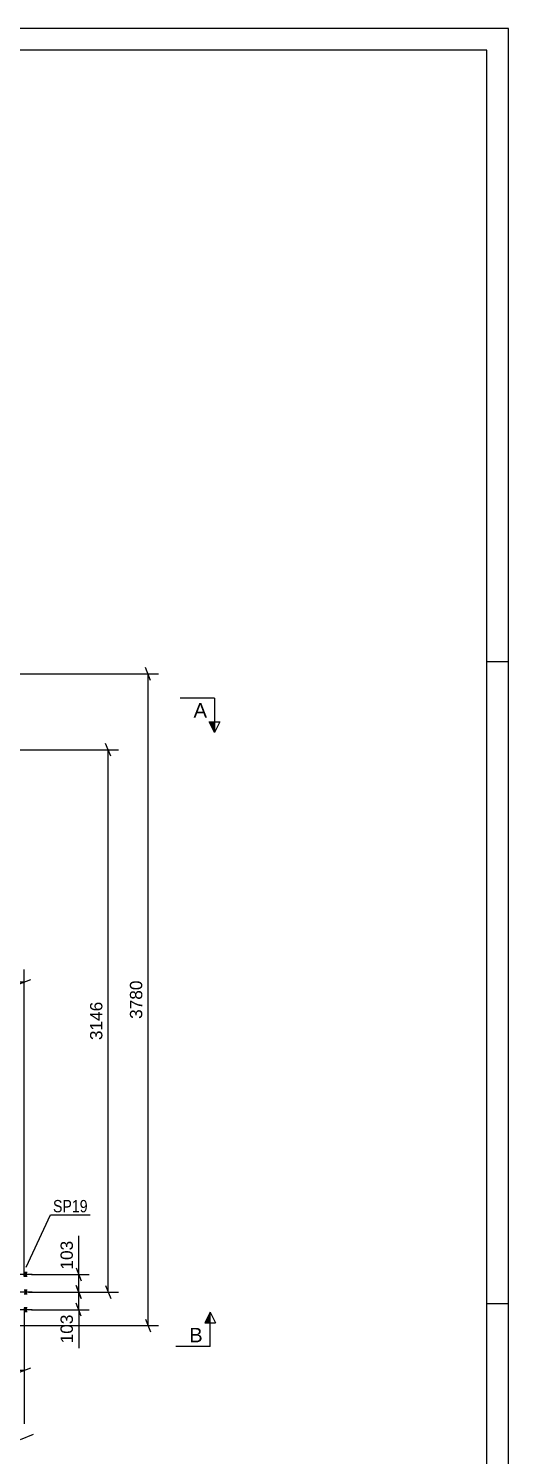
# Model space of a CAD drawing. Header units: millimetres. Extents: x 0 to 841, y 0 to 594.
# Drawn here: x 729.6 to 841, y 262.8 to 594 of the extents above; entities that cross this region are included whole.
import ezdxf

# ---------------------------------------------------------------- set-up
doc = ezdxf.new("R2010")
doc.units = ezdxf.units.MM
doc.styles.add('Arial', font='ARIAL.TTF', dxfattribs={"height": 0.2})
doc.styles.add('Arial Narrow', font='ARIALN.TTF', dxfattribs={"height": 0.2})

# ---------------------------------------------------------------- blocks, each defined once
blk = doc.blocks.new('Unknown-317311647-1113')
at = {"color": 5, "linetype": 'Continuous'}
for p, q in [((841, 594), (0, 594)), ((841, 0), (841, 594)), ((836, 589), (5, 589)), ((836, 5), (836, 589)), ((841, 447), (836, 447)), ((841, 298), (836, 298))]:
    blk.add_line(p, q, dxfattribs=at)
blk = doc.blocks.new('Bolt-317311647-2576 - 2495')
at = {"linetype": 'Continuous'}
for points in [[(729.21, 304.4), (729.21, 305.28), (728.57, 305.28), (728.57, 304.4)], [(729.21, 304.4), (729.21, 305.28), (728.57, 305.28), (728.57, 304.4)], [(729.21, 304.4), (729.21, 305.28), (728.57, 305.28), (728.57, 304.4)], [(729.21, 300.28), (729.21, 301.16), (728.57, 301.16), (728.57, 300.28)], [(729.21, 300.28), (729.21, 301.16), (728.57, 301.16), (728.57, 300.28)], [(729.21, 296.2), (729.21, 297.08), (728.57, 297.08), (728.57, 296.2)], [(729.21, 296.2), (729.21, 297.08), (728.57, 297.08), (728.57, 296.2)], [(729.21, 296.2), (729.21, 297.08), (728.57, 297.08), (728.57, 296.2)]]:
    blk.add_hatch(color=1, dxfattribs=at).paths.add_polyline_path(points)
at = {"color": 1, "linetype": 'Continuous'}
for p, q in [((730.37, 304.84), (727.05, 304.84)), ((730.37, 304.84), (727.05, 304.84)), ((730.37, 304.84), (727.05, 304.84)), ((729.21, 305.28), (728.57, 305.28)), ((729.21, 305.28), (728.57, 305.28)), ((729.21, 305.28), (728.57, 305.28)), ((729.21, 304.4), (728.57, 304.4)), ((729.21, 304.4), (728.57, 304.4)), ((729.21, 304.4), (728.57, 304.4)), ((730.37, 300.72), (727.05, 300.72)), ((730.37, 300.72), (727.05, 300.72)), ((729.21, 301.16), (728.57, 301.16)), ((729.21, 301.16), (728.57, 301.16)), ((729.21, 300.28), (728.57, 300.28)), ((729.21, 300.28), (728.57, 300.28)), ((730.37, 296.64), (727.05, 296.64)), ((730.37, 296.64), (727.05, 296.64)), ((730.37, 296.64), (727.05, 296.64)), ((729.21, 297.08), (728.57, 297.08)), ((729.21, 297.08), (728.57, 297.08)), ((729.21, 297.08), (728.57, 297.08)), ((729.21, 296.2), (728.57, 296.2)), ((729.21, 296.2), (728.57, 296.2)), ((729.21, 296.2), (728.57, 296.2))]:
    blk.add_line(p, q, dxfattribs=at)
blk = doc.blocks.new('StraightDimension-317311647-3453 - 2495')
at = {"color": 7, "linetype": 'Continuous'}
for p, q in [((740.6, 302.24), (741.8, 299.24)), ((729.89, 300.74), (743.6, 300.74)), ((741.8, 295.14), (740.6, 298.14)), ((741.2, 296.64), (741.2, 300.74)), ((730.21, 296.64), (743.6, 296.64))]:
    blk.add_line(p, q, dxfattribs=at)
at = {"color": 0}
blk.add_wipeout([(740.45, 296.12), (736.25, 296.12), (736.25, 288.25), (740.45, 288.25)], dxfattribs=at)
at = {"color": 7, "linetype": 'Continuous'}
blk.add_line((741.2, 296.64), (741.2, 287.72), dxfattribs=at)
blk.add_line((741.2, 296.64), (741.2, 287.72), dxfattribs=at)
at = {"color": 3, "style": 'Arial'}
blk.add_text('103', height=2.865, rotation=90.0002, dxfattribs=at).set_placement((739.85, 288.85))
blk = doc.blocks.new('StraightDimension-317311647-3717 - 2495')
at = {"color": 7, "linetype": 'Continuous'}
for p, q in [((695.83, 302.38), (695.83, 270.17)), ((728.57, 297.1), (728.57, 270.17)), ((697.33, 283.19), (694.33, 281.99)), ((695.83, 282.59), (728.57, 282.59)), ((727.07, 281.99), (730.07, 283.19))]:
    blk.add_line(p, q, dxfattribs=at)
at = {"color": 0}
blk.add_wipeout([(717.25, 283.34), (717.25, 287.54), (707.16, 287.54), (707.16, 283.34)], dxfattribs=at)
at = {"color": 0, "linetype": 'Continuous'}
blk.add_wipeout([(727.97, 281.89), (723.77, 281.89), (723.77, 269.57), (727.97, 269.57)], dxfattribs=at)
at = {"color": 3, "style": 'Arial'}
blk.add_text('1791', height=2.865, dxfattribs=at).set_placement((707.76, 283.94))
at = {"color": 3, "linetype": 'Continuous', "style": 'Arial'}
blk.add_text('16515', height=2.865, rotation=90.0002, dxfattribs=at).set_placement((727.37, 270.17))
blk = doc.blocks.new('StraightDimension-317311647-3427 - 2495')
at = {"color": 7, "linetype": 'Continuous'}
blk.add_line((727.71, 266.54), (730.71, 267.74), dxfattribs=at)
blk = doc.blocks.new('StraightDimension-317311647-3438 - 2495')
at = {"color": 7, "linetype": 'Continuous'}
for p, q in [((705.32, 444.2), (759.71, 444.2)), ((757.91, 442.7), (756.71, 445.7)), ((757.31, 293), (757.31, 444.2)), ((614.84, 293), (759.71, 293)), ((756.71, 294.5), (757.91, 291.5))]:
    blk.add_line(p, q, dxfattribs=at)
at = {"color": 0}
blk.add_wipeout([(756.56, 373.65), (752.36, 373.65), (752.36, 363.55), (756.56, 363.55)], dxfattribs=at)
at = {"color": 3, "style": 'Arial'}
blk.add_text('3780', height=2.865, rotation=90.0002, dxfattribs=at).set_placement((755.96, 364.15))
blk = doc.blocks.new('StraightDimension-317311647-3448 - 2495')
at = {"color": 7, "linetype": 'Continuous'}
for p, q in [((710.15, 423.6), (710.15, 370.33)), ((728.57, 304.38), (728.57, 375.58)), ((711.65, 373.33), (708.65, 372.13)), ((710.15, 372.73), (728.57, 372.73)), ((727.07, 372.13), (730.07, 373.33))]:
    blk.add_line(p, q, dxfattribs=at)
at = {"color": 0}
blk.add_wipeout([(724.41, 373.48), (724.41, 377.68), (714.32, 377.68), (714.32, 373.48)], dxfattribs=at)
at = {"color": 3, "style": 'Arial'}
blk.add_text('1433', height=2.865, dxfattribs=at).set_placement((714.92, 374.08))
blk = doc.blocks.new('StraightDimension-317311647-3463 - 2495')
at = {"color": 7, "linetype": 'Continuous'}
for p, q in [((730.21, 304.84), (743.6, 304.84)), ((740.6, 306.34), (741.8, 303.34)), ((741.2, 300.74), (741.2, 304.84)), ((741.8, 299.24), (740.6, 302.24)), ((729.89, 300.74), (743.6, 300.74))]:
    blk.add_line(p, q, dxfattribs=at)
at = {"color": 0}
blk.add_wipeout([(740.45, 313.24), (736.25, 313.24), (736.25, 305.37), (740.45, 305.37)], dxfattribs=at)
at = {"color": 7, "linetype": 'Continuous'}
blk.add_line((741.2, 304.84), (741.2, 313.77), dxfattribs=at)
blk.add_line((741.2, 304.84), (741.2, 313.77), dxfattribs=at)
at = {"color": 3, "style": 'Arial'}
blk.add_text('103', height=2.865, rotation=90.0002, dxfattribs=at).set_placement((739.85, 305.97))
blk = doc.blocks.new('StraightDimension-317311647-10067 - 2495')
at = {"color": 7, "linetype": 'Continuous'}
for p, q in [((748.65, 425.1), (747.45, 428.1)), ((711.15, 426.6), (750.45, 426.6)), ((748.05, 300.74), (748.05, 426.6)), ((747.45, 302.24), (748.65, 299.24)), ((729.57, 300.74), (750.45, 300.74))]:
    blk.add_line(p, q, dxfattribs=at)
at = {"color": 0}
blk.add_wipeout([(747.3, 368.72), (743.1, 368.72), (743.1, 358.63), (747.3, 358.63)], dxfattribs=at)
at = {"color": 3, "style": 'Arial'}
blk.add_text('3146', height=2.865, rotation=90.0002, dxfattribs=at).set_placement((746.7, 359.23))
blk = doc.blocks.new('SectionMark-317311647-4057 - 2495')
at = {"color": 6, "linetype": 'Continuous'}
for p in [(772.74, 438.6), (773.99, 433.1)]:
    blk.add_line(p, (772.74, 430.6), dxfattribs=at)
at = {"color": 0, "linetype": 'Continuous'}
blk.add_wipeout([(770.99, 434.1), (770.99, 437.6), (767.88, 437.6), (767.88, 434.1)], dxfattribs=at)
at = {"linetype": 'Continuous'}
blk.add_hatch(color=6, dxfattribs=at).paths.add_polyline_path([(771.49, 433.1), (772.74, 433.1), (772.74, 430.6)])
at = {"color": 6, "linetype": 'Continuous'}
for p, q in [((772.74, 438.6), (764.74, 438.6)), ((771.49, 433.1), (773.99, 433.1)), ((772.74, 430.6), (771.49, 433.1))]:
    blk.add_line(p, q, dxfattribs=at)
at = {"color": 3, "linetype": 'Continuous', "style": 'Arial'}
blk.add_text('A', height=3.34, dxfattribs=at).set_placement((767.88, 434.1))
blk = doc.blocks.new('Mark-317311647-2899 - 2495')
at = {"color": 0}
blk.add_wipeout([(743.28, 319.26), (743.28, 322.26), (735.24, 322.26), (735.24, 319.26)], dxfattribs=at)
blk.add_wipeout([(743.28, 319.26), (743.28, 322.26), (735.24, 322.26), (735.24, 319.26)], dxfattribs=at)
at = {"color": 30, "linetype": 'Continuous'}
for p, q in [((729.01, 306.54), (734.64, 318.66)), ((734.64, 318.66), (743.88, 318.66))]:
    blk.add_line(p, q, dxfattribs=at)
at = {"color": 3, "style": 'Arial Narrow'}
blk.add_text('SP19', height=2.863, dxfattribs=at).set_placement((735.24, 319.26))
blk = doc.blocks.new('SectionMark-317311647-4059 - 2495')
at = {"color": 6, "linetype": 'Continuous'}
for p, q in [((771.74, 288.1), (771.74, 296.1)), ((771.74, 296.1), (772.99, 293.6))]:
    blk.add_line(p, q, dxfattribs=at)
at = {"color": 0, "linetype": 'Continuous'}
blk.add_wipeout([(769.99, 289.1), (769.99, 292.6), (766.88, 292.6), (766.88, 289.1)], dxfattribs=at)
at = {"linetype": 'Continuous'}
blk.add_hatch(color=6, dxfattribs=at).paths.add_polyline_path([(771.74, 293.6), (770.49, 293.6), (771.74, 296.1)])
at = {"color": 6, "linetype": 'Continuous'}
for p, q in [((771.74, 296.1), (770.49, 293.6)), ((770.49, 293.6), (772.99, 293.6)), ((771.74, 288.1), (763.74, 288.1))]:
    blk.add_line(p, q, dxfattribs=at)
at = {"color": 3, "linetype": 'Continuous', "style": 'Arial'}
blk.add_text('B', height=3.34, dxfattribs=at).set_placement((766.88, 289.1))

msp = doc.modelspace()

# ---------------------------------------------------------------- block references
for name in ['Unknown-317311647-1113', 'Bolt-317311647-2576 - 2495']:
    msp.add_blockref(name, (0, 0))

# ---------------------------------------------------------------- next in the draw order: block references
msp.add_blockref('StraightDimension-317311647-3453 - 2495', (0, 0))

# ---------------------------------------------------------------- next in the draw order: block references
msp.add_blockref('StraightDimension-317311647-3717 - 2495', (0, 0))

# ---------------------------------------------------------------- next in the draw order: block references
msp.add_blockref('StraightDimension-317311647-3427 - 2495', (0, 0))

# ---------------------------------------------------------------- next in the draw order: block references
msp.add_blockref('StraightDimension-317311647-3438 - 2495', (0, 0))

# ---------------------------------------------------------------- next in the draw order: block references
for name in ['SectionMark-317311647-4057 - 2495', 'StraightDimension-317311647-3448 - 2495', 'SectionMark-317311647-4059 - 2495']:
    msp.add_blockref(name, (0, 0))

# ---------------------------------------------------------------- next in the draw order: block references
msp.add_blockref('StraightDimension-317311647-3463 - 2495', (0, 0))

# ---------------------------------------------------------------- next in the draw order: block references
msp.add_blockref('StraightDimension-317311647-10067 - 2495', (0, 0))

# ---------------------------------------------------------------- next in the draw order: block references
msp.add_blockref('Mark-317311647-2899 - 2495', (0, 0))

doc.saveas('drawing.dxf')
